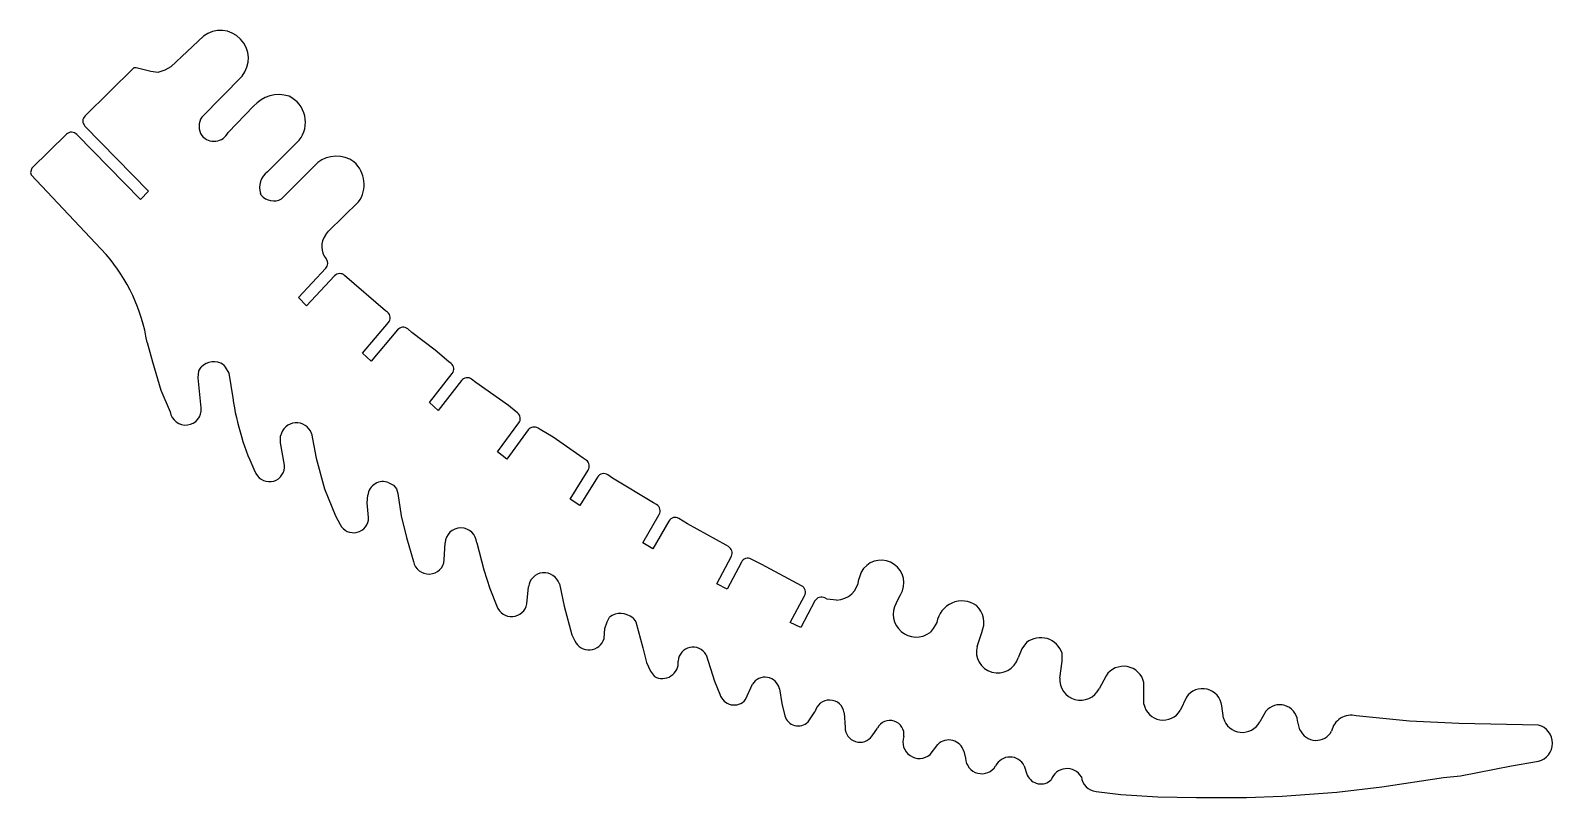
# Model space of a CAD drawing. Extents: x 0 to 209, y 0 to 106.
import ezdxf

# ---------------------------------------------------------------- set-up
doc = ezdxf.new("R2010")
doc.units = 0
doc.layers.add('WHITE', color=7, linetype='CONTINUOUS')

msp = doc.modelspace()

# ---------------------------------------------------------------- linework, layer by layer
at = {"layer": 'WHITE', "linetype": 'CONTINUOUS'}
for p, q in [((23.8, 104.86875), (19.3375, 100.61875)), ((19.3375, 100.61875), (18.4875, 100.19375)), ((14.2375, 100.5125), (7.509392, 93.880508)), ((14.55625, 100.5125), (14.2375, 100.5125)), ((16.575, 99.98125), (14.55625, 100.5125)), ((17.53125, 99.875), (16.575, 99.98125)), ((18.4875, 100.19375), (17.53125, 99.875)), ((23.5875, 93.7125), (29.1125, 99.34375)), ((30.70625, 95.2), (27.2, 91.5875)), ((7.496474, 92.469125), (16.25625, 83.5125)), ((4.953987, 91.348517), (0.2125, 86.7)), ((15.124809, 82.381059), (6.368978, 91.333651)), ((32.61875, 86.16875), (36.975, 90.525)), ((0.2125, 86.7), (0, 86.0625)), ((0, 86.0625), (0.10625, 85.74375)), ((39.525, 87.44375), (34.53125, 82.45)), ((0.10625, 85.74375), (10.4125, 74.8)), ((16.25625, 83.5125), (15.124809, 82.381059)), ((31.76875, 82.98125), (31.6625, 83.19375)), ((41.0125, 77.9875), (45.15625, 82.025)), ((40.5875, 77.45625), (41.0125, 77.9875)), ((36.86875, 68.85), (40.637972, 72.888452)), ((41.851381, 71.843586), (38.000793, 67.717957)), ((48.875, 67.04375), (43.23639, 71.917803)), ((38.000793, 67.717957), (36.86875, 68.85)), ((49.132548, 66.837711), (48.875, 67.04375)), ((45.6875, 61.2), (49.269393, 65.408724)), ((50.52529, 64.415719), (46.867747, 60.118107)), ((52.4875, 64.06875), (51.927014, 64.535822)), ((55.675, 61.625), (52.4875, 64.06875)), ((16.04375, 62.6875), (16.7875, 60.03125)), ((46.867747, 60.118107), (45.6875, 61.2)), ((57.5875, 60.03125), (55.675, 61.625)), ((16.7875, 60.03125), (17.95625, 56.1)), ((23.05625, 57.8), (23.1625, 58.75625)), ((23.1625, 58.75625), (23.48125, 59.2875)), ((26.5625, 59.60625), (26.775, 59.2875)), ((26.775, 59.2875), (27.30625, 58.4375)), ((57.879755, 59.797446), (57.5875, 60.03125)), ((23.375, 55.0375), (23.05625, 57.8)), ((27.30625, 58.4375), (27.8375, 55.0375)), ((54.93125, 54.4), (58.044412, 58.402637)), ((59.313885, 57.428701), (56.114567, 53.315293)), ((61.30625, 57.1625), (60.703237, 57.61476)), ((65.76875, 53.975), (61.30625, 57.1625)), ((17.95625, 56.1), (19.23125, 53.125)), ((23.48125, 53.65625), (23.375, 55.0375)), ((56.114567, 53.315293), (54.93125, 54.4)), ((66.83125, 53.125), (65.76875, 53.975)), ((67.020172, 52.978061), (66.83125, 53.125)), ((64.28125, 47.6), (67.212636, 51.597345)), ((68.484861, 50.626586), (65.549782, 46.624206)), ((70.125, 50.68125), (69.845966, 50.867273)), ((71.93125, 49.61875), (70.125, 50.68125)), ((34.425, 48.875), (34.425, 49.83125)), ((34.95625, 45.79375), (34.425, 48.875)), ((38.675, 50.15), (39.3125, 46.75)), ((76.075, 46.75), (71.93125, 49.61875)), ((39.3125, 46.75), (40.48125, 42.5)), ((65.549782, 46.624206), (64.28125, 47.6)), ((76.491392, 46.44717), (76.075, 46.75)), ((74.26875, 41.11875), (76.752276, 45.110132)), ((78.03801, 44.147918), (75.585835, 40.206922)), ((80.1125, 43.9875), (79.456277, 44.441808)), ((85.74375, 40.5875), (80.1125, 43.9875)), ((40.48125, 42.5), (41.96875, 38.78125)), ((49.3, 43.35), (49.9375, 43.03125)), ((49.9375, 43.03125), (50.3625, 42.5)), ((50.3625, 42.5), (50.575, 41.8625)), ((46.325, 40.5875), (46.43125, 41.65)), ((46.5375, 38.56875), (46.325, 40.5875)), ((50.575, 41.8625), (51, 38.78125)), ((75.585835, 40.206922), (74.26875, 41.11875)), ((86.158553, 40.345532), (85.74375, 40.5875)), ((41.96875, 38.78125), (42.60625, 37.6125)), ((51, 38.78125), (51.74375, 35.80625)), ((84.25625, 35.0625), (86.520547, 38.981475)), ((87.851497, 38.086819), (85.645455, 34.268669)), ((90.41875, 37.71875), (89.238812, 38.439823)), ((95.73125, 34.74375), (90.41875, 37.71875)), ((51.74375, 35.80625), (52.7, 32.5125)), ((56.95, 32.725), (57.05625, 35.0625)), ((61.4125, 35.0625), (62.36875, 31.34375)), ((85.645455, 34.268669), (84.25625, 35.0625)), ((96.037493, 34.576709), (95.73125, 34.74375)), ((94.45625, 29.43125), (96.444866, 33.235559)), ((97.824615, 32.421252), (95.887566, 28.715592)), ((100.61875, 32.0875), (99.174848, 32.84383)), ((106.110332, 29.158656), (100.61875, 32.0875)), ((114.64375, 31.55625), (114.325, 31.025)), ((62.36875, 31.34375), (63.21875, 28.79375)), ((72.78125, 29.43125), (73.41875, 26.35)), ((95.887566, 28.715592), (94.45625, 29.43125)), ((114.325, 31.025), (114.00625, 30.06875)), ((63.21875, 28.79375), (64.175, 26.35)), ((68.31875, 26.66875), (68.53125, 29.00625)), ((104.55, 24.11875), (106.521528, 27.804651)), ((109.65, 27.30625), (109.311536, 27.490867)), ((110.925, 27.2), (109.65, 27.30625)), ((119.10625, 26.775), (119.74375, 27.94375)), ((73.41875, 26.35), (74.48125, 22.41875)), ((107.950899, 27.084623), (106.002052, 23.441126)), ((78.94375, 21.8875), (79.05, 23.26875)), ((79.05, 23.26875), (79.36875, 24.225)), ((79.36875, 24.225), (79.6875, 24.8625)), ((82.875, 24.75625), (83.3, 24.225)), ((83.3, 24.225), (84.25625, 20.6125)), ((106.002052, 23.441126), (104.55, 24.11875)), ((124.20625, 23.26875), (123.78125, 22.7375)), ((124.7375, 24.11875), (124.20625, 23.26875)), ((74.48125, 22.41875), (74.90625, 21.56875)), ((130.2625, 20.825), (130.9, 22.7375)), ((137.0625, 21.35625), (136.425, 20.50625)), ((84.25625, 20.6125), (84.7875, 18.59375)), ((92.96875, 19.65625), (94.1375, 16.04375)), ((136.425, 20.50625), (135.89375, 19.23125)), ((141.95, 18.80625), (141.95, 19.86875)), ((84.7875, 18.59375), (85.31875, 17.425)), ((85.31875, 17.425), (85.85, 16.68125)), ((141.63125, 16.46875), (141.95, 18.80625)), ((148.00625, 16.7875), (147.05, 14.98125)), ((94.1375, 16.04375), (94.88125, 14.2375)), ((98.3875, 13.49375), (99.34375, 15.61875)), ((103.0625, 14.98125), (103.38125, 12.9625)), ((153.2125, 12.85625), (153.2125, 15.83125)), ((103.38125, 12.9625), (103.80625, 11.2625)), ((159.05625, 13.8125), (158.20625, 12.00625)), ((164.15625, 10.94375), (163.94375, 12.64375)), ((106.99375, 10.4125), (107.95, 11.79375)), ((111.9875, 11.6875), (112.09375, 9.66875)), ((170, 11.9), (169.15, 10.4125)), ((174.675, 9.35), (174.35625, 10.625)), ((189.7625, 10.51875), (182.43125, 11.2625)), ((196.5625, 10.2), (189.7625, 10.51875)), ((115.8125, 8.5), (116.55625, 9.5625)), ((207.50625, 9.9875), (196.5625, 10.2)), ((123.78125, 5.95), (124.84375, 7.33125)), ((128.45625, 6.375), (128.66875, 5.41875)), ((136.74375, 4.35625), (137.16875, 3.08125)), ((196.775, 2.975), (203.7875, 4.35625)), ((203.7875, 4.35625), (207.50625, 4.99375)), ((185.9375, 1.4875), (194.4375, 2.7625)), ((194.4375, 2.7625), (196.775, 2.975)), ((146.625, 0.85), (150.025, 0.425)), ((150.025, 0.425), (155.125, 0.10625)), ((155.125, 0.10625), (160.4375, 0)), ((160.4375, 0), (167.34375, 0)), ((167.34375, 0), (172.23125, 0.2125)), ((172.23125, 0.2125), (179.775, 0.74375)), ((179.775, 0.74375), (185.9375, 1.4875))]:
    msp.add_line(p, q, dxfattribs=at)
for centre, radius, start, end in [((26.131375, 101.79387), 3.858782, -39.416021, 127.169416), ((34.180044, 92.245855), 4.560068, 71.939643, 139.621864), ((33.885264, 93.005959), 3.962528, -38.763348, 64.458758), ((8.211393, 93.168332), 1, 134.587807, 224.363406), ((25.5, 92.4375), 2.298539, 146.309932, 213.690068), ((5.654059, 90.634444), 1, 44.363406, 134.432734), ((25.255226, 92.552453), 2.171009, -140.190753, -26.389574), ((42.093077, 84.150385), 4.176275, 54.491612, 127.946138), ((34.107908, 84.048909), 2.590621, 125.087497, 199.274726), ((41.760438, 84.432454), 4.162616, -35.334661, 48.49855), ((33.46299, 84.343175), 2.173773, -141.205737, -60.565317), ((42.743653, 75.890693), 2.664576, 144.017038, 219.276784), ((-8.066271, 58.843724), 24.414498, 9.058235, 40.810355), ((39.906916, 73.57077), 1, -43.025066, 39.276784), ((42.582436, 71.161268), 1, 49.159642, 136.974934), ((48.507853, 66.056843), 1, -40.399904, 51.340192), ((51.286829, 63.767601), 1, 50.194429, 139.600096), ((25.213875, 57.590875), 2.42498, 56.210818, 135.601465), ((57.25506, 59.016577), 1, -37.874984, 51.340192), ((60.103237, 56.81476), 1, 53.130102, 142.125016), ((63.081548, 60.132362), 35.610399, -171.774334, -154.184615), ((21.349712, 53.442933), 2.142186, -171.464911, 5.714943), ((66.406231, 52.188709), 1, -36.253838, 52.125016), ((36.593583, 49.409519), 2.20921, 19.583435, 168.994871), ((69.291266, 50.035222), 1, 56.309932, 143.746162), ((75.90322, 45.638434), 1, -31.890792, 53.972627), ((32.876103, 45.594585), 2.08966, -152.355014, 5.469157), ((78.887067, 43.619616), 1, 55.304846, 148.109208), ((48.483493, 41.457348), 2.061266, 66.664204, 174.637132), ((85.654682, 39.481753), 1, -30.018367, 59.743563), ((44.459103, 38.554241), 2.078447, -153.057343, 0.399957), ((88.717362, 37.586541), 1, 58.570434, 149.981633), ((59.234375, 34.95625), 2.180715, 2.792702, 177.207298), ((95.55864, 33.698813), 1, -27.597296, 61.38954), ((54.809102, 32.936705), 2.15134, -168.627791, -5.647399), ((98.710841, 31.957998), 1, 62.354025, 152.402704), ((117.05802, 29.558382), 3.133717, -31.013827, 140.3914), ((70.699381, 28.787438), 2.179145, 17.184072, 174.237115), ((110.8266, 30.394809), 3.196324, -88.235855, -5.854962), ((105.639744, 28.276303), 1, -28.141601, 61.927513), ((108.832684, 26.612971), 1, 61.38954, 151.858399), ((66.201875, 27.094375), 2.15924, -159.834112, -11.368477), ((81.212146, 22.736262), 2.616378, 50.538797, 125.642898), ((121.888114, 25.270777), 3.162508, 151.598802, 306.77103), ((128.173508, 23.603033), 3.474495, 55.204001, 171.464081), ((127.91274, 24.073798), 3.272524, -24.100516, 46.720381), ((76.86182, 22.5284), 2.178344, -153.861587, -17.110436), ((138.987684, 18.90864), 3.114021, 17.957923, 128.187051), ((91.17375, 18.7025), 2.03265, 27.983364, 177.074251), ((133.095985, 20.091231), 2.926953, 165.481422, 342.91355), ((86.937911, 18.610144), 2.214539, -119.423329, 5.080413), ((150.40595, 15.201841), 2.876261, 12.640263, 146.544315), ((101.074715, 14.550942), 2.033828, 12.214703, 148.33014), ((144.487407, 16.259707), 2.863797, 175.813965, 333.485762), ((161.284223, 12.325784), 2.678467, 6.817776, 146.284994), ((96.824561, 14.762214), 2.012904, -164.88986, -39.062404), ((109.958971, 11.369007), 2.05338, 8.922975, 168.062153), ((155.872045, 13.386939), 2.711976, -168.715342, -30.604444), ((171.899372, 10.310092), 2.476978, 7.303996, 140.068299), ((105.652178, 11.783169), 1.917954, -164.248176, -45.614658), ((118.274638, 8.706551), 1.919767, -9.377409, 153.52157), ((166.761087, 11.692969), 2.710444, -163.953378, -28.191535), ((181.745997, 8.576405), 2.772126, 75.688471, 168.322296), ((114.134603, 9.661803), 2.040864, 179.804981, 325.300642), ((122.296966, 7.647825), 2.255151, 160.684777, 311.160832), ((176.904957, 10.306313), 2.426364, -156.788017, -28.797388), ((206.86875, 7.490625), 2.576973, -75.67728, 75.67728), ((126.353153, 5.731702), 2.199284, 17.007884, 133.339156), ((130.903834, 5.524017), 2.237562, -177.303507, -31.459283), ((134.778125, 3.4), 2.185886, 25.942295, 154.057705), ((139.043258, 3.938603), 2.06127, -155.421821, -46.486304), ((142.63309, 1.693778), 2.296501, 30.772829, 160.939198), ((146.8375, 3.08125), 2.241346, -174.559668, -95.440332)]:
    msp.add_arc(centre, radius, start, end, dxfattribs=at)

doc.saveas('drawing.dxf')
